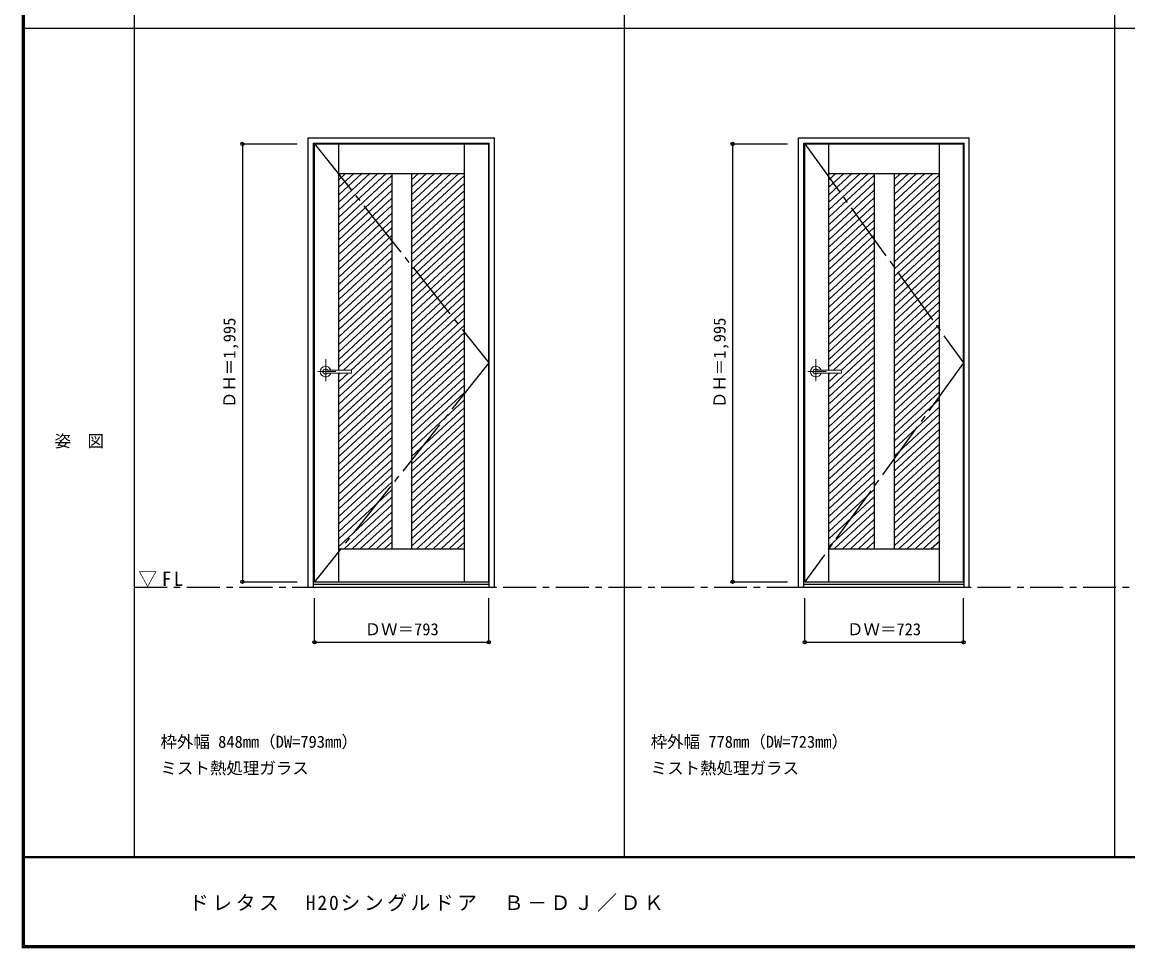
# Model space of a CAD drawing. Units: millimetres, scale not verified. Extents: x -6000 to 5700, y -4307 to 4260.
# Drawn here: x -6000 to -966, y -4205 to 12 of the extents above; entities that cross this region are included whole.
import ezdxf
from ezdxf.enums import TextEntityAlignment as Align

# ---------------------------------------------------------------- set-up
doc = ezdxf.new("R2010")
doc.units = ezdxf.units.MM
doc.header["$LTSCALE"] = 30
doc.header["$PDMODE"] = 32
doc.header["$PDSIZE"] = 15
doc.linetypes.add('CHAIN1', pattern=[8, 5, -1, 1, -1])
doc.linetypes.add('CHAIN2', pattern=[12, 9, -1, 1, -1])
for name, color, linetype in [('0-1_通り芯', 7, 'CHAIN1'), ('0-2_扉', 7, 'Continuous'), ('0-4_枠', 3, 'Continuous'), ('0-7', 7, 'CHAIN2'), ('0-A_文字', 7, 'Continuous'), ('0-B_寸法', 7, 'Continuous'), ('0-C_ハッチ', 4, 'Continuous'), ('F-1_枠', 6, 'Continuous'), ('F-A_文字', 7, 'Continuous')]:
    doc.layers.add(name, color=color, linetype=linetype)
doc.layers.add('0-5_レバー', color=7, linetype='Continuous', lineweight=18)
doc.styles.add('ＭＳ ゴシック', font='')
doc.styles.get('ＭＳ ゴシック').set_extended_font_data('MS Gothic')

msp = doc.modelspace()

# ---------------------------------------------------------------- linework, layer by layer
at = {"layer": '0-1_通り芯'}
msp.add_line((-5490, -2562.5), (3436.4, -2562.5), dxfattribs=at)
at = {"layer": '0-2_扉'}
for p, q in [((-4668.4, -2537.5), (-4668.4, -542.5)), ((-4668.4, -542.5), (-3875.4, -542.5)), ((-4558.4, -1573), (-4558.4, -542.5)), ((-3985.4, -2537.5), (-3985.4, -542.5)), ((-3875.4, -2537.5), (-3875.4, -542.5)), ((-2436.8, -2537.5), (-2436.8, -542.5)), ((-2436.8, -542.5), (-1713.8, -542.5)), ((-2326.8, -1573), (-2326.8, -542.5)), ((-1823.8, -2537.5), (-1823.8, -542.5)), ((-1713.8, -2537.5), (-1713.8, -542.5)), ((-4558.4, -677.5), (-3985.4, -677.5)), ((-4316.9, -677.5), (-4316.9, -2387.5)), ((-4226.9, -677.5), (-4226.9, -2387.5)), ((-2326.8, -677.5), (-1823.8, -677.5)), ((-2120.3, -677.5), (-2120.3, -2387.5)), ((-2030.3, -677.5), (-2030.3, -2387.5)), ((-4558.4, -2537.5), (-4558.4, -1587)), ((-2326.8, -2537.5), (-2326.8, -1587)), ((-4558.4, -2387.5), (-3985.4, -2387.5)), ((-2326.8, -2387.5), (-1823.8, -2387.5)), ((-4668.4, -2537.5), (-3875.4, -2537.5)), ((-2436.8, -2537.5), (-1713.8, -2537.5))]:
    msp.add_line(p, q, dxfattribs=at)
at = {"layer": '0-4_枠'}
for p, q in [((-4697.4, -515.5), (-3849.4, -515.5)), ((-4697.4, -2562.5), (-4697.4, -515.5)), ((-4673.4, -539.5), (-3873.4, -539.5)), ((-4673.4, -2562.5), (-4673.4, -539.5)), ((-3873.4, -2562.5), (-3873.4, -539.5)), ((-3849.4, -2562.5), (-3849.4, -515.5)), ((-2465.8, -515.5), (-1687.8, -515.5)), ((-2465.8, -2562.5), (-2465.8, -515.5)), ((-2441.8, -539.5), (-1711.8, -539.5)), ((-2441.8, -2562.5), (-2441.8, -539.5)), ((-1711.8, -2562.5), (-1711.8, -539.5)), ((-1687.8, -2562.5), (-1687.8, -515.5)), ((-4697.4, -2562.5), (-3849.4, -2562.5)), ((-4673.4, -2547.5), (-3873.4, -2547.5)), ((-2465.8, -2562.5), (-1687.8, -2562.5)), ((-2441.8, -2547.5), (-1711.8, -2547.5))]:
    msp.add_line(p, q, dxfattribs=at)
at = {"layer": '0-5_レバー', "color": 4, "linetype": 'CHAIN1'}
for p, q in [((-4617.9, -1523.54), (-4617.9, -1623.39)), ((-2386.3, -1523.54), (-2386.3, -1623.39)), ((-4571.1, -1580), (-4654.12, -1580)), ((-2339.5, -1580), (-2422.52, -1580))]:
    msp.add_line(p, q, dxfattribs=at)
at = {"layer": '0-5_レバー'}
for p, q in [((-4500.9, -1580), (-4500.9, -1574.51)), ((-4500.9, -1580), (-4500.9, -1585.5)), ((-2269.3, -1580), (-2269.3, -1574.51)), ((-2269.3, -1580), (-2269.3, -1585.5))]:
    msp.add_line(p, q, dxfattribs=at)
for points in [[(-4607.94, -1573.01), (-4608.71, -1572.22), (-4610.68, -1570.85), (-4612.92, -1569.84), (-4615.36, -1569.21), (-4617.9, -1569), (-4620.44, -1569.21), (-4622.87, -1569.84), (-4625.12, -1570.85), (-4627.09, -1572.22), (-4628.71, -1573.89), (-4629.91, -1575.79), (-4630.65, -1577.85), (-4630.9, -1580), (-4630.65, -1582.15), (-4629.91, -1584.21), (-4628.71, -1586.11), (-4627.09, -1587.78), (-4625.12, -1589.15), (-4622.87, -1590.16), (-4620.44, -1590.79), (-4617.9, -1591), (-4615.36, -1590.79), (-4612.92, -1590.16), (-4610.68, -1589.15), (-4608.71, -1587.78), (-4607.94, -1586.99)], [(-4502.4, -1573), (-4512.13, -1573), (-4522.31, -1573), (-4531.91, -1573), (-4540.9, -1573), (-4549.31, -1573), (-4557.12, -1573), (-4563.94, -1573), (-4570.24, -1573), (-4576, -1573), (-4581.25, -1573), (-4586.04, -1573), (-4590.69, -1573), (-4594.9, -1573), (-4598.65, -1573), (-4600.65, -1573), (-4602.5, -1573), (-4604.51, -1573.01), (-4606.92, -1573.01), (-4608.41, -1573.01), (-4609.95, -1573.01), (-4611.47, -1573.01), (-4612.57, -1573.01), (-4613.03, -1573.01), (-4613.03, -1573.02)], [(-4612.88, -1586.99), (-4612.75, -1586.99), (-4612.31, -1586.99), (-4611.59, -1586.99), (-4610.57, -1586.99), (-4609.31, -1586.99), (-4607.96, -1586.99), (-4605.1, -1586.99), (-4602.12, -1587), (-4599.1, -1587), (-4596.06, -1587), (-4592.99, -1587), (-4589.91, -1587), (-4585.91, -1587), (-4581.5, -1587), (-4576.53, -1587), (-4571, -1587), (-4564.91, -1587), (-4558.26, -1587), (-4551.05, -1587), (-4542.46, -1587), (-4533.2, -1587), (-4523.26, -1587), (-4512.65, -1587), (-4502.4, -1587)], [(-4502.4, -1573), (-4511.48, -1573), (-4511.88, -1573)], [(-2376.34, -1573.01), (-2377.11, -1572.22), (-2379.08, -1570.85), (-2381.32, -1569.84), (-2383.76, -1569.21), (-2386.3, -1569), (-2388.84, -1569.21), (-2391.27, -1569.84), (-2393.52, -1570.85), (-2395.49, -1572.22), (-2397.11, -1573.89), (-2398.31, -1575.79), (-2399.05, -1577.85), (-2399.3, -1580), (-2399.05, -1582.15), (-2398.31, -1584.21), (-2397.11, -1586.11), (-2395.49, -1587.78), (-2393.52, -1589.15), (-2391.27, -1590.16), (-2388.84, -1590.79), (-2386.3, -1591), (-2383.76, -1590.79), (-2381.32, -1590.16), (-2379.08, -1589.15), (-2377.11, -1587.78), (-2376.34, -1586.99)], [(-2270.8, -1573), (-2280.53, -1573), (-2290.71, -1573), (-2300.31, -1573), (-2309.3, -1573), (-2317.71, -1573), (-2325.52, -1573), (-2332.34, -1573), (-2338.64, -1573), (-2344.4, -1573), (-2349.65, -1573), (-2354.44, -1573), (-2359.09, -1573), (-2363.3, -1573), (-2367.05, -1573), (-2369.05, -1573), (-2370.9, -1573), (-2372.91, -1573.01), (-2375.32, -1573.01), (-2376.81, -1573.01), (-2378.35, -1573.01), (-2379.87, -1573.01), (-2380.97, -1573.01), (-2381.43, -1573.01), (-2381.43, -1573.02)], [(-2381.28, -1586.99), (-2381.15, -1586.99), (-2380.71, -1586.99), (-2379.99, -1586.99), (-2378.97, -1586.99), (-2377.71, -1586.99), (-2376.36, -1586.99), (-2373.5, -1586.99), (-2370.52, -1587), (-2367.5, -1587), (-2364.46, -1587), (-2361.39, -1587), (-2358.31, -1587), (-2354.31, -1587), (-2349.9, -1587), (-2344.93, -1587), (-2339.4, -1587), (-2333.31, -1587), (-2326.66, -1587), (-2319.45, -1587), (-2310.86, -1587), (-2301.6, -1587), (-2291.66, -1587), (-2281.05, -1587), (-2270.8, -1587)], [(-2270.8, -1573), (-2279.88, -1573), (-2280.28, -1573)]]:
    msp.add_lwpolyline(points, dxfattribs=at)
for centre, radius, start, end in [((-4617.9, -1580), 24.55, 16.59952, 343.36736), ((-2386.3, -1580), 24.55, 16.59952, 343.36736), ((-4502.4, -1574.5), 1.5, 0.00847, 89.9163), ((-4502.4, -1574.5), 1.5, 360, 90.17419), ((-4502.4, -1585.5), 1.5, 270.16419, 0), ((-4502.4, -1585.5), 1.5, 269.91059, 359.99153), ((-2270.8, -1574.5), 1.5, 0.00847, 89.9163), ((-2270.8, -1574.5), 1.5, 360, 90.17419), ((-2270.8, -1585.5), 1.5, 270.16419, 0), ((-2270.8, -1585.5), 1.5, 269.91059, 359.99153)]:
    msp.add_arc(centre, radius, start, end, dxfattribs=at)
at = {"layer": '0-7'}
for p, q in [((-4668.4, -542.5), (-3875.4, -1540)), ((-2436.8, -542.5), (-1713.8, -1540)), ((-3875.4, -1540), (-4668.4, -2537.5)), ((-1713.8, -1540), (-2436.8, -2537.5))]:
    msp.add_line(p, q, dxfattribs=at)
at = {"layer": '0-B_寸法', "color": 4}
for p, q in [((-4997.4, -542.5), (-4747.4, -542.5)), ((-4997.4, -542.5), (-4997.4, -2537.5)), ((-2765.8, -542.5), (-2515.8, -542.5)), ((-2765.8, -542.5), (-2765.8, -2537.5)), ((-4997.4, -2537.5), (-4747.4, -2537.5)), ((-2765.8, -2537.5), (-2515.8, -2537.5)), ((-4668.4, -2812.5), (-4668.4, -2612.5)), ((-3875.4, -2812.5), (-3875.4, -2612.5)), ((-2436.8, -2812.5), (-2436.8, -2612.5)), ((-1713.8, -2812.5), (-1713.8, -2612.5)), ((-4668.4, -2812.5), (-3875.4, -2812.5)), ((-2436.8, -2812.5), (-1713.8, -2812.5))]:
    msp.add_line(p, q, dxfattribs=at)
at = {"layer": '0-B_寸法'}
for p in [(-4997.4, -542.5), (-2765.8, -542.5), (-4997.4, -2537.5), (-2765.8, -2537.5), (-4668.4, -2812.5), (-3875.4, -2812.5), (-2436.8, -2812.5), (-1713.8, -2812.5)]:
    msp.add_point(p, dxfattribs=at)
at = {"layer": '0-C_ハッチ'}
for p, q in [((-4490.26, -677.5), (-4558.4, -740.6)), ((-4453.46, -677.5), (-4558.4, -774.67)), ((-4416.66, -677.5), (-4558.4, -808.74)), ((-4379.87, -677.5), (-4558.4, -842.81)), ((-4527.05, -677.5), (-4558.4, -706.53)), ((-4343.07, -677.5), (-4558.4, -876.88)), ((-4316.9, -687.34), (-4558.4, -910.95)), ((-4195.88, -677.5), (-4226.9, -706.22)), ((-4159.08, -677.5), (-4226.9, -740.29)), ((-4122.29, -677.5), (-4226.9, -774.36)), ((-4085.49, -677.5), (-4226.9, -808.43)), ((-4048.69, -677.5), (-4226.9, -842.5)), ((-4011.9, -677.5), (-4226.9, -876.58)), ((-3985.4, -687.04), (-4226.9, -910.65)), ((-2258.66, -677.5), (-2326.8, -740.6)), ((-2221.86, -677.5), (-2326.8, -774.67)), ((-2185.06, -677.5), (-2326.8, -808.74)), ((-2148.27, -677.5), (-2326.8, -842.81)), ((-2295.45, -677.5), (-2326.8, -706.53)), ((-2120.3, -685.68), (-2326.8, -876.88)), ((-2001.08, -677.5), (-2030.3, -704.56)), ((-1964.28, -677.5), (-2030.3, -738.63)), ((-1927.48, -677.5), (-2030.3, -772.7)), ((-1890.69, -677.5), (-2030.3, -806.77)), ((-1853.89, -677.5), (-2030.3, -840.84)), ((-1823.8, -683.71), (-2030.3, -874.91)), ((-4316.9, -721.41), (-4558.4, -945.02)), ((-3985.4, -721.11), (-4226.9, -944.72)), ((-2120.3, -719.75), (-2326.8, -910.95)), ((-2120.3, -753.82), (-2326.8, -945.02)), ((-1823.8, -717.78), (-2030.3, -908.98)), ((-1823.8, -751.85), (-2030.3, -943.05)), ((-4316.9, -755.48), (-4558.4, -979.09)), ((-4316.9, -789.55), (-4558.4, -1013.16)), ((-3985.4, -755.18), (-4226.9, -978.79)), ((-3985.4, -789.25), (-4226.9, -1012.86)), ((-2120.3, -787.89), (-2326.8, -979.09)), ((-1823.8, -785.92), (-2030.3, -977.13)), ((-4316.9, -823.62), (-4558.4, -1047.24)), ((-3985.4, -823.32), (-4226.9, -1046.93)), ((-2120.3, -821.96), (-2326.8, -1013.16)), ((-1823.8, -819.99), (-2030.3, -1011.2)), ((-1823.8, -854.06), (-2030.3, -1045.27)), ((-4316.9, -857.7), (-4558.4, -1081.31)), ((-4316.9, -891.77), (-4558.4, -1115.38)), ((-3985.4, -857.39), (-4226.9, -1081)), ((-3985.4, -891.46), (-4226.9, -1115.07)), ((-2120.3, -856.03), (-2326.8, -1047.24)), ((-2120.3, -890.1), (-2326.8, -1081.31)), ((-1823.8, -888.13), (-2030.3, -1079.34)), ((-4316.9, -925.84), (-4558.4, -1149.45)), ((-3985.4, -925.53), (-4226.9, -1149.14)), ((-2120.3, -924.17), (-2326.8, -1115.38)), ((-1823.8, -922.21), (-2030.3, -1113.41)), ((-1823.8, -956.28), (-2030.3, -1147.48)), ((-4316.9, -959.91), (-4558.4, -1183.52)), ((-4316.9, -993.98), (-4558.4, -1217.59)), ((-3985.4, -959.6), (-4226.9, -1183.22)), ((-3985.4, -993.68), (-4226.9, -1217.29)), ((-2120.3, -958.25), (-2326.8, -1149.45)), ((-2120.3, -992.32), (-2326.8, -1183.52)), ((-1823.8, -990.35), (-2030.3, -1181.55)), ((-4316.9, -1028.05), (-4558.4, -1251.66)), ((-3985.4, -1027.75), (-4226.9, -1251.36)), ((-2120.3, -1026.39), (-2326.8, -1217.59)), ((-1823.8, -1024.42), (-2030.3, -1215.62)), ((-4316.9, -1062.12), (-4558.4, -1285.73)), ((-4316.9, -1096.19), (-4558.4, -1319.8)), ((-3985.4, -1061.82), (-4226.9, -1285.43)), ((-3985.4, -1095.89), (-4226.9, -1319.5)), ((-2120.3, -1060.46), (-2326.8, -1251.66)), ((-2120.3, -1094.53), (-2326.8, -1285.73)), ((-1823.8, -1058.49), (-2030.3, -1249.69)), ((-1823.8, -1092.56), (-2030.3, -1283.76)), ((-4316.9, -1130.26), (-4558.4, -1353.88)), ((-3985.4, -1129.96), (-4226.9, -1353.57)), ((-2120.3, -1128.6), (-2326.8, -1319.8)), ((-1823.8, -1126.63), (-2030.3, -1317.84)), ((-4316.9, -1164.34), (-4558.4, -1387.95)), ((-4316.9, -1198.41), (-4558.4, -1422.02)), ((-3985.4, -1164.03), (-4226.9, -1387.64)), ((-3985.4, -1198.1), (-4226.9, -1421.71)), ((-2120.3, -1162.67), (-2326.8, -1353.88)), ((-2120.3, -1196.74), (-2326.8, -1387.95)), ((-1823.8, -1160.7), (-2030.3, -1351.91)), ((-1823.8, -1194.77), (-2030.3, -1385.98)), ((-4316.9, -1232.48), (-4558.4, -1456.09)), ((-3985.4, -1232.17), (-4226.9, -1455.78)), ((-2120.3, -1230.81), (-2326.8, -1422.02)), ((-1823.8, -1228.85), (-2030.3, -1420.05)), ((-4316.9, -1266.55), (-4558.4, -1490.16)), ((-4316.9, -1300.62), (-4558.4, -1524.23)), ((-3985.4, -1266.24), (-4226.9, -1489.85)), ((-3985.4, -1300.31), (-4226.9, -1523.93)), ((-2120.3, -1264.88), (-2326.8, -1456.09)), ((-2120.3, -1298.96), (-2326.8, -1490.16)), ((-1823.8, -1262.92), (-2030.3, -1454.12)), ((-1823.8, -1296.99), (-2030.3, -1488.19)), ((-4316.9, -1334.69), (-4558.4, -1558.3)), ((-3985.4, -1334.39), (-4226.9, -1558)), ((-2120.3, -1333.03), (-2326.8, -1524.23)), ((-1823.8, -1331.06), (-2030.3, -1522.26)), ((-4316.9, -1368.76), (-4537.48, -1573)), ((-4316.9, -1402.83), (-4501.25, -1573.53)), ((-3985.4, -1368.46), (-4226.9, -1592.07)), ((-3985.4, -1402.53), (-4226.9, -1626.14)), ((-2120.3, -1367.1), (-2326.8, -1558.3)), ((-2120.3, -1401.17), (-2305.88, -1573)), ((-1823.8, -1365.13), (-2030.3, -1556.33)), ((-1823.8, -1399.2), (-2030.3, -1590.4)), ((-4316.9, -1436.9), (-4558.4, -1660.51)), ((-3985.4, -1436.6), (-4226.9, -1660.21)), ((-2120.3, -1435.24), (-2269.65, -1573.53)), ((-1823.8, -1433.27), (-2030.3, -1624.48)), ((-4316.9, -1470.97), (-4558.4, -1694.59)), ((-4316.9, -1505.05), (-4558.4, -1728.66)), ((-3985.4, -1470.67), (-4226.9, -1694.28)), ((-3985.4, -1504.74), (-4226.9, -1728.35)), ((-2120.3, -1469.31), (-2326.8, -1660.51)), ((-2120.3, -1503.38), (-2326.8, -1694.59)), ((-1823.8, -1467.34), (-2030.3, -1658.55)), ((-1823.8, -1501.41), (-2030.3, -1692.62)), ((-4316.9, -1539.12), (-4558.4, -1762.73)), ((-3985.4, -1538.81), (-4226.9, -1762.42)), ((-2120.3, -1537.45), (-2326.8, -1728.66)), ((-1823.8, -1535.48), (-2030.3, -1726.69)), ((-4316.9, -1573.19), (-4558.4, -1796.8)), ((-4515.8, -1587), (-4558.4, -1626.44)), ((-4552.59, -1587), (-4558.4, -1592.37)), ((-4316.9, -1607.26), (-4558.4, -1830.87)), ((-3985.4, -1572.88), (-4226.9, -1796.49)), ((-3985.4, -1606.95), (-4226.9, -1830.57)), ((-2120.3, -1571.52), (-2326.8, -1762.73)), ((-2284.2, -1587), (-2326.8, -1626.44)), ((-2320.99, -1587), (-2326.8, -1592.37)), ((-2120.3, -1605.6), (-2326.8, -1796.8)), ((-1823.8, -1569.56), (-2030.3, -1760.76)), ((-1823.8, -1603.63), (-2030.3, -1794.83)), ((-4316.9, -1641.33), (-4558.4, -1864.94)), ((-3985.4, -1641.03), (-4226.9, -1864.64)), ((-2120.3, -1639.67), (-2326.8, -1830.87)), ((-1823.8, -1637.7), (-2030.3, -1828.9)), ((-4316.9, -1675.4), (-4558.4, -1899.01)), ((-4316.9, -1709.47), (-4558.4, -1933.08)), ((-3985.4, -1675.1), (-4226.9, -1898.71)), ((-3985.4, -1709.17), (-4226.9, -1932.78)), ((-2120.3, -1673.74), (-2326.8, -1864.94)), ((-2120.3, -1707.81), (-2326.8, -1899.01)), ((-1823.8, -1671.77), (-2030.3, -1862.97)), ((-1823.8, -1705.84), (-2030.3, -1897.04)), ((-4316.9, -1743.54), (-4558.4, -1967.15)), ((-3985.4, -1743.24), (-4226.9, -1966.85)), ((-2120.3, -1741.88), (-2326.8, -1933.08)), ((-1823.8, -1739.91), (-2030.3, -1931.11)), ((-4316.9, -1777.61), (-4558.4, -2001.23)), ((-4316.9, -1811.69), (-4558.4, -2035.3)), ((-3985.4, -1777.31), (-4226.9, -2000.92)), ((-3985.4, -1811.38), (-4226.9, -2034.99)), ((-2120.3, -1775.95), (-2326.8, -1967.15)), ((-2120.3, -1810.02), (-2326.8, -2001.23)), ((-1823.8, -1773.98), (-2030.3, -1965.19)), ((-1823.8, -1808.05), (-2030.3, -1999.26)), ((-4316.9, -1845.76), (-4558.4, -2069.37)), ((-3985.4, -1845.45), (-4226.9, -2069.06)), ((-2120.3, -1844.09), (-2326.8, -2035.3)), ((-1823.8, -1842.12), (-2030.3, -2033.33)), ((-4316.9, -1879.83), (-4558.4, -2103.44)), ((-3985.4, -1879.52), (-4226.9, -2103.13)), ((-2120.3, -1878.16), (-2326.8, -2069.37)), ((-2120.3, -1912.23), (-2326.8, -2103.44)), ((-1823.8, -1876.2), (-2030.3, -2067.4)), ((-1823.8, -1910.27), (-2030.3, -2101.47)), ((-4316.9, -1913.9), (-4558.4, -2137.51)), ((-4316.9, -1947.97), (-4558.4, -2171.58)), ((-3985.4, -1913.59), (-4226.9, -2137.2)), ((-3985.4, -1947.66), (-4226.9, -2171.28)), ((-2120.3, -1946.31), (-2326.8, -2137.51)), ((-1823.8, -1944.34), (-2030.3, -2135.54)), ((-4316.9, -1982.04), (-4558.4, -2205.65)), ((-3985.4, -1981.74), (-4226.9, -2205.35)), ((-2120.3, -1980.38), (-2326.8, -2171.58)), ((-1823.8, -1978.41), (-2030.3, -2169.61)), ((-1823.8, -2012.48), (-2030.3, -2203.68)), ((-4316.9, -2016.11), (-4558.4, -2239.72)), ((-4316.9, -2050.18), (-4558.4, -2273.79)), ((-3985.4, -2015.81), (-4226.9, -2239.42)), ((-3985.4, -2049.88), (-4226.9, -2273.49)), ((-2120.3, -2014.45), (-2326.8, -2205.65)), ((-2120.3, -2048.52), (-2326.8, -2239.72)), ((-1823.8, -2046.55), (-2030.3, -2237.75)), ((-4316.9, -2084.25), (-4558.4, -2307.87)), ((-3985.4, -2083.95), (-4226.9, -2307.56)), ((-2120.3, -2082.59), (-2326.8, -2273.79)), ((-1823.8, -2080.62), (-2030.3, -2271.83)), ((-4316.9, -2118.32), (-4558.4, -2341.94)), ((-4316.9, -2152.4), (-4558.4, -2376.01)), ((-3985.4, -2118.02), (-4226.9, -2341.63)), ((-3985.4, -2152.09), (-4226.9, -2375.7)), ((-2120.3, -2116.66), (-2326.8, -2307.87)), ((-2120.3, -2150.73), (-2326.8, -2341.94)), ((-1823.8, -2114.69), (-2030.3, -2305.9)), ((-1823.8, -2148.76), (-2030.3, -2339.97)), ((-4316.9, -2186.47), (-4534.02, -2387.5)), ((-3985.4, -2186.16), (-4202.84, -2387.5)), ((-2120.3, -2184.8), (-2326.8, -2376.01)), ((-1823.8, -2182.83), (-2030.3, -2374.04)), ((-4316.9, -2220.54), (-4497.22, -2387.5)), ((-4316.9, -2254.61), (-4460.42, -2387.5)), ((-3985.4, -2220.23), (-4166.05, -2387.5)), ((-3985.4, -2254.3), (-4129.25, -2387.5)), ((-2120.3, -2218.87), (-2302.42, -2387.5)), ((-2120.3, -2252.95), (-2265.62, -2387.5)), ((-1823.8, -2216.91), (-2008.04, -2387.5)), ((-1823.8, -2250.98), (-1971.24, -2387.5)), ((-4316.9, -2288.68), (-4423.63, -2387.5)), ((-3985.4, -2288.38), (-4092.45, -2387.5)), ((-2120.3, -2287.02), (-2228.82, -2387.5)), ((-1823.8, -2285.05), (-1934.45, -2387.5)), ((-4316.9, -2322.75), (-4386.83, -2387.5)), ((-4316.9, -2356.82), (-4350.03, -2387.5)), ((-3985.4, -2322.45), (-4055.66, -2387.5)), ((-3985.4, -2356.52), (-4018.86, -2387.5)), ((-2120.3, -2321.09), (-2192.02, -2387.5)), ((-2120.3, -2355.16), (-2155.23, -2387.5)), ((-1823.8, -2319.12), (-1897.65, -2387.5)), ((-1823.8, -2353.19), (-1860.85, -2387.5))]:
    msp.add_line(p, q, dxfattribs=at)
at = {"layer": 'F-1_枠'}
for p, q in [((-6000, 4175), (-6000, -4205)), ((-5995, 4175), (-5995, -4205)), ((-5990, 4175), (-5990, -4205)), ((-5490, 4175), (-5490, -3790)), ((-3258.4, 4175), (-3258.4, -3790)), ((-1026.8, 4175), (-1026.8, -3790)), ((-6000, -15.5), (5700, -15.5)), ((5700, -3790), (-6000, -3790)), ((5700, -3795), (-6000, -3795)), ((5700, -4195), (-6000, -4195)), ((5700, -4200), (-6000, -4200)), ((5700, -4205), (-6000, -4205))]:
    msp.add_line(p, q, dxfattribs=at)

# ---------------------------------------------------------------- texts
at = {"layer": '0-A_文字', "style": 'ＭＳ ゴシック'}
for s, p in [('枠外幅 848mm（DW=793mm）', (-5370, -3310)), ('枠外幅 778mm（DW=723mm）', (-3138.4, -3310)), ('ミスト熱処理ガラス', (-5370, -3430)), ('ミスト熱処理ガラス', (-3138.4, -3430))]:
    msp.add_text(s, height=54.99, dxfattribs=at).set_placement(p, align=Align.BOTTOM_LEFT)
at = {"layer": '0-A_文字', "insert": (-5471.25, -2562.5), "char_height": 65.98, "attachment_point": 7, "style": 'ＭＳ ゴシック'}
msp.add_mtext('\\T1.26;\\W0.95;▽FL', dxfattribs=at)
at = {"layer": '0-B_寸法', "style": 'ＭＳ ゴシック'}
for p in [(-5012.4, -1746.25), (-2780.8, -1746.25)]:
    msp.add_text('ＤＨ＝1,995', height=54.99, rotation=90, dxfattribs=at).set_placement(p, align=Align.BOTTOM_LEFT)
for s, p in [('ＤＷ＝793', (-4440.65, -2797.5)), ('ＤＷ＝723', (-2244.55, -2797.5))]:
    msp.add_text(s, height=54.99, dxfattribs=at).set_placement(p, align=Align.BOTTOM_LEFT)
at = {"layer": 'F-A_文字', "style": 'ＭＳ ゴシック'}
msp.add_text('姿\u3000図', height=54.99, dxfattribs=at).set_placement((-5852.5, -1940.25), align=Align.BOTTOM_LEFT)
at = {"layer": 'F-A_文字', "insert": (-5240, -4040), "char_height": 65.98, "attachment_point": 7, "style": 'ＭＳ ゴシック'}
msp.add_mtext('\\T1.18;ドレタス\u3000H20シングルドア\u3000Ｂ－ＤＪ／ＤＫ', dxfattribs=at)

doc.saveas('drawing.dxf')
